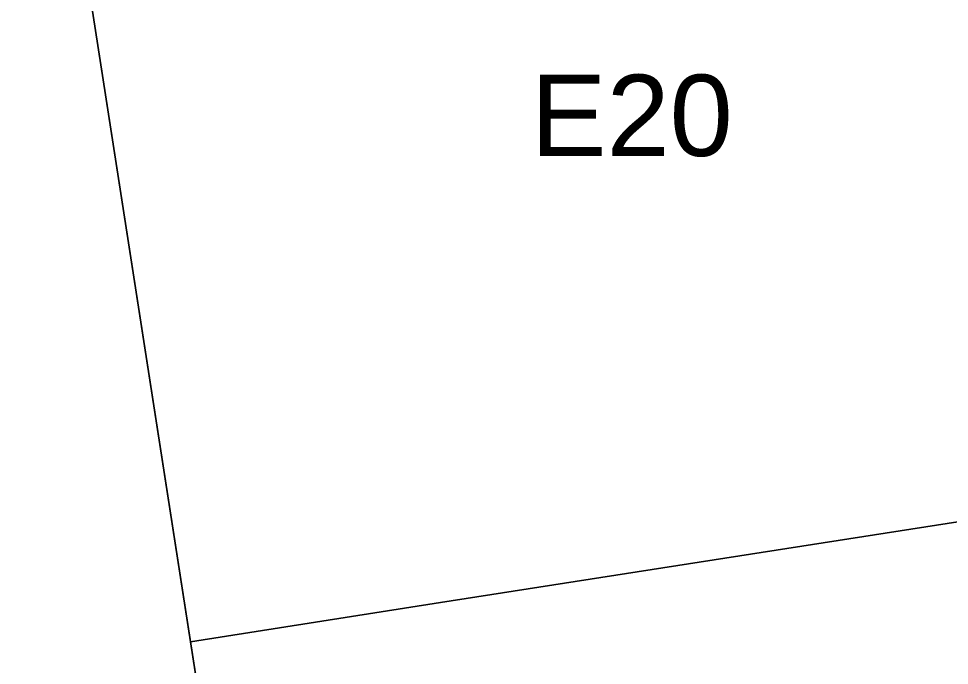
# Model space of a CAD drawing. Header units: metres. Extents: x 662613 to 666742, y 2728069 to 2732733.
# Drawn here: x 663923.36 to 663943.98, y 2730364.84 to 2730379.16 of the extents above; entities that cross this region are included whole.
import ezdxf
from ezdxf.enums import TextEntityAlignment as Align

# ---------------------------------------------------------------- set-up
doc = ezdxf.new("R2010")
doc.units = ezdxf.units.M
doc.header["$MEASUREMENT"] = 0
doc.layers.add('DQ_PLOT_ID', color=252, linetype='Continuous', lineweight=18)
doc.layers.add('Xref_DQ_MasterPlan_2024$0$DQ_PLOTS', color=252, linetype='Continuous', lineweight=15)
doc.styles.add('DQ_Plot_ID', font='arial.ttf')

# ---------------------------------------------------------------- blocks, each defined once
blk = doc.blocks.new('Xref_DQ_MasterPlan_2024')
at = {"layer": 'Xref_DQ_MasterPlan_2024$0$DQ_PLOTS'}
for points in [[(663953.312, 2730369.444), (663932.707, 2730366.226), (663927.168, 2730365.361), (663924.896, 2730380), (663924.136, 2730384.966), (663931.085, 2730386.083), (663938.97, 2730387.309), (663945.332, 2730388.306), (663948.015, 2730388.61), (663950.576, 2730386.764), (663950.873, 2730384.744), (663951.425, 2730381.343), (663952.043, 2730377.366), (663952.788, 2730372.69), (663953.312, 2730369.444)], [(663897.441, 2730367.833), (663896.332, 2730374.738), (663896.027, 2730377.254), (663896.057, 2730379.2), (663896.655, 2730380.261), (663897.686, 2730380.989), (663899.942, 2730381.441), (663924.136, 2730384.966), (663924.896, 2730380), (663928.657, 2730355.772), (663900.066, 2730351.273), (663898.976, 2730358.036), (663898.372, 2730361.514), (663897.441, 2730367.833)], [(663929.705, 2730350.351), (663928.657, 2730355.772), (663927.168, 2730365.361), (663932.707, 2730366.226), (663953.312, 2730369.444), (663954.113, 2730364.485), (663954.789, 2730359.873), (663955.648, 2730354.751), (663955.695, 2730354.492), (663929.705, 2730350.351)]]:
    blk.add_lwpolyline(points, close=True, dxfattribs=at)

msp = doc.modelspace()

# ---------------------------------------------------------------- block references
msp.add_blockref('Xref_DQ_MasterPlan_2024', (0, 0))

# ---------------------------------------------------------------- texts
at = {"layer": 'DQ_PLOT_ID', "style": 'DQ_Plot_ID'}
msp.add_text('E20', height=1.8, dxfattribs=at).set_placement((663936.945, 2730376.118), align=Align.CENTER)

doc.saveas('drawing.dxf')
